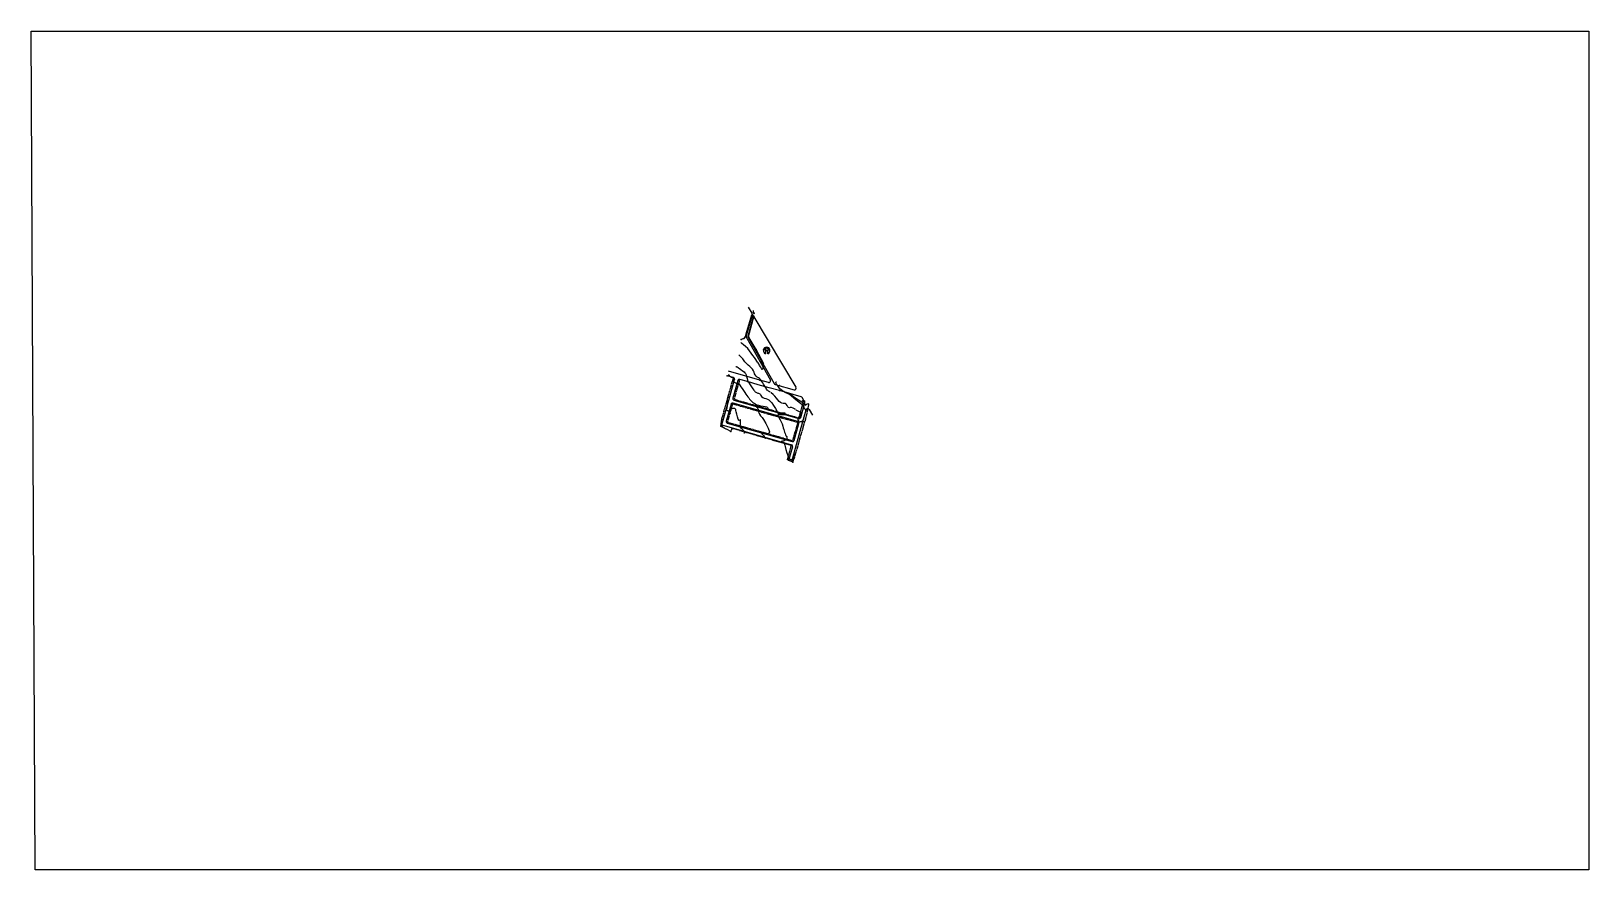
# Model space of a CAD drawing. Header units: feet. Extents: x -1428 to 1455, y -831 to 721.
import ezdxf

# ---------------------------------------------------------------- set-up
doc = ezdxf.new("R2010")
doc.units = ezdxf.units.FT
doc.header["$MEASUREMENT"] = 0
doc.linetypes.add('CERCA', pattern=[4.7, 4, -0.35, 0, -0.35])
doc.linetypes.add('CONTINUO', pattern=[0])
for name, color, linetype in [('CE', 7, 'CONTINUO'), ('CERCAS', 7, 'CERCA'), ('LINHAS', 8, 'Continuous'), ('MEIO-FIO', 1, 'CONTINUO')]:
    doc.layers.add(name, color=color, linetype=linetype)

msp = doc.modelspace()

# ---------------------------------------------------------------- linework, layer by layer
at = {"linetype": 'Continuous'}
for p, q in [((-67.7, 128.7), (-67.7, 131.6)), ((-67.7, 131.6), (-66.2, 128.7)), ((-66.2, 128.7), (-66.2, 131.6))]:
    msp.add_line(p, q, dxfattribs=at)
at = {"color": 0, "linetype": 'Continuous'}
msp.add_lwpolyline([(-64.8, 124.2), (-64.8, 131.7), (-62.7, 131.7), (-66.9, 135.8), (-71.1, 131.7), (-69, 131.7), (-69, 124.2)], dxfattribs=at)
at = {"linetype": 'Continuous'}
msp.add_arc((-66.9, 130.1), 6.25, 289.4943, 250.5059, dxfattribs=at)
at = {"color": 0}
for p in [(-114, 150.7), (-109.3, 152.7), (-106.7, 155.4), (-86.6, 131.9), (-140, 83.3), (-133, 63), (-129.1, 76.9), (-121.4, 60.6), (-117.6, 73.8), (-102.2, 72.6), (-79.5, 75.4), (-43.4, 65.3), (-138.6, 43), (-137.9, 45.7), (-129.8, 31.3), (-43.4, 56), (-26.3, 51.1), (1.5, 36.2), (-150.1, 2.6), (-145.9, 17.4), (-134.6, 14.1), (-6.8, 4.2), (-4.5, 14.4), (4.7, 2.8), (4.7, 2.8), (8.6, 19.3), (8.6, 19.3), (-152, -10.2), (-139.4, -3), (-133.1, -19.5), (-11.9, -12.1), (-9.2, -2.9), (0.5, -11.4), (0.5, -11.4), (-21.4, -45.6), (-10, -48.7), (-10, -48.7), (-5.5, -32.3), (-5.5, -32.3), (-28.3, -71.9), (-18.6, -76.7)]:
    msp.add_point(p, dxfattribs=at)
at = {"layer": 'CE', "color": 4, "linetype": 'CONTINUO'}
for p, q in [((-94, 195.6), (-104.7, 157.1)), ((-104.3, 153.6), (-103.9, 152.9)), ((-104.3, 153.6), (-103.9, 152.9)), ((-101.7, 155.1), (-101.3, 154.4)), ((-101.3, 154.4), (-53.1, 69.1)), ((-132.9, 30.6), (-141.8, -0.6)), ((-9.2, -1.5), (-129.2, 32.6)), ((0.3, -1.1), (6.3, 20.4)), ((11.8, 21.1), (18.2, 10.3)), ((-150, -7.6), (-21.1, -44.2)), ((-139.7, -4.3), (-19.5, -38.4)), ((-15.8, -36.3), (-7.1, -5.2)), ((-11.7, -43.7), (0.3, -1.1)), ((-19.1, -47.9), (-26.2, -73.5)), ((-20.5, -75.2), (-11.7, -43.7)), ((-20.5, -75.2), (-26.2, -73.5))]:
    msp.add_line(p, q, dxfattribs=at)
at = {"layer": 'CE', "color": 3, "linetype": 'CONTINUO'}
msp.add_line((-23.4, -74.3), (-24.6, -74), dxfattribs=at)
at = {"layer": 'CE', "color": 4, "linetype": 'CONTINUO'}
for centre, radius, start, end in [((-100.4, 155.9), 4.46, 164.4491, 210.1928), ((-100.4, 155.9), 1.46, 164.4491, 210.1928), ((9.2, 19.6), 3, 30.6423, 164.3363), ((-138.9, -1.4), 3, 164.1349, 254.1588), ((-10, -4.4), 3, 344.3363, 74.1102), ((-21.9, -47.1), 3, 344.3363, 74.1588), ((-18.7, -35.5), 3, 254.1588, 344.3363)]:
    msp.add_arc(centre, radius, start, end, dxfattribs=at)
at = {"layer": 'CERCAS', "color": 4, "linetype": 'CONTINUO'}
for p, q in [((-93.9, 199.5), (-100.4, 210.6)), ((-91.7, 192.5), (-101.8, 156.3)), ((-93.6, 196.9), (-91.3, 193.1)), ((-12.4, 62), (-89.9, 192.8)), ((-103.9, 152.9), (-60, 75.3)), ((-79.5, 75.4), (-137.6, 92)), ((-128.3, 80), (-140, 83.3)), ((-137.1, 38), (-126.2, 76.3)), ((-120.5, 74.5), (-129.7, 42.1)), ((-102.2, 72.6), (-116.8, 76.5)), ((-82.5, 66.9), (-102.2, 72.6)), ((-62.1, 61.2), (-82.5, 66.9)), ((-63.4, 70.9), (-79.5, 75.4)), ((-43.4, 56), (-62.1, 61.2)), ((-51.2, 67.5), (-15.8, 57.5)), ((-150, -7.6), (-137.1, 38)), ((-127.6, 38.4), (-7.6, 4.2)), ((-2.9, 44.4), (-43.4, 56)), ((-3.9, 6.3), (3.6, 33.1)), ((3.3, 35.4), (-1.2, 43))]:
    msp.add_line(p, q, dxfattribs=at)
at = {"layer": 'CERCAS', "color": 5, "linetype": 'CONTINUO'}
for p, q in [((-95.1, 195.9), (-104.1, 164.9)), ((-100.3, 155.9), (-89.8, 194.9)), ((-109.3, 152.7), (-114, 150.7)), ((-106.7, 155.4), (-109.3, 152.7)), ((-104.1, 164.9), (-106.7, 155.4)), ((-97.4, 150.6), (-100.3, 155.9)), ((-86.6, 131.9), (-97.4, 150.6)), ((-77.2, 114.6), (-86.6, 131.9)), ((-71.9, 105.4), (-77.2, 114.6))]:
    msp.add_line(p, q, dxfattribs=at)
at = {"layer": 'CERCAS', "color": 5, "linetype": 'CERCA'}
for p, q in [((-138.6, 43), (-133, 63)), ((-133, 63), (-129.1, 76.9)), ((-121.4, 60.6), (-127.3, 39.9)), ((-117.6, 73.8), (-121.4, 60.6)), ((-145.9, 17.4), (-138.6, 43)), ((-134.6, 14.1), (-129.8, 31.3)), ((-129.8, 31.3), (-111.6, 26.2)), ((-127.3, 39.9), (-110, 34.9)), ((-110, 34.9), (-92.7, 30)), ((-92.7, 30), (-67.2, 22.8)), ((-4.5, 14.4), (1.5, 36.2)), ((-152, -10.2), (-150.1, 2.6)), ((-150.1, 2.6), (-145.9, 17.4)), ((-139.4, -3), (-134.6, 14.1)), ((-111.6, 26.2), (-95, 21.6)), ((-95, 21.6), (-53.2, 9.6)), ((-67.2, 22.8), (-34.2, 13.2)), ((-53.2, 9.6), (-18.4, -0.3)), ((-34.2, 13.2), (-18.7, 8.8)), ((-18.7, 8.8), (-7.1, 5.5)), ((-7.1, 5.5), (-4.5, 14.4)), ((4.7, 2.8), (0.5, -11.4)), ((8.6, 19.3), (4.7, 2.8)), ((-133.1, -19.5), (-152, -10.2)), ((-121.5, -8), (-139.4, -3)), ((-131.3, -14.3), (-133.1, -19.5)), ((-116.7, -17.8), (-131.3, -14.3)), ((-55.2, -26.9), (-121.5, -8)), ((-117, -18.5), (-116.7, -17.8)), ((-100.3, -23), (-117, -18.5)), ((-59.5, -34.9), (-100.3, -23)), ((-31.4, -33.7), (-55.2, -26.9)), ((-11.9, -12.1), (-19.3, -37)), ((-18.4, -0.3), (-9.2, -2.9)), ((-9.2, -2.9), (-11.9, -12.1)), ((0.5, -11.4), (-5.5, -32.3)), ((-34.4, -42.1), (-59.5, -34.9)), ((-21.4, -45.6), (-34.4, -42.1)), ((-19.3, -37), (-31.4, -33.7)), ((-28.3, -71.9), (-21.4, -45.6)), ((-10, -48.7), (-18.6, -76.7)), ((-5.5, -32.3), (-10, -48.7)), ((-18.6, -76.7), (-28.3, -71.9))]:
    msp.add_line(p, q, dxfattribs=at)
at = {"layer": 'CERCAS', "color": 4, "linetype": 'CONTINUO'}
for centre, radius, start, end in [((-96.4, 197.9), 3, 344.4491, 30.6423), ((-90.7, 192.3), 1, 30.6423, 164.4491), ((-129.1, 77.1), 3, 344.1349, 74.0162), ((-117.6, 73.6), 3, 74.79, 164.1349), ((-62.6, 73.8), 3, 254.3253, 29.4421), ((-50.4, 70.4), 3, 209.4421, 254.3253), ((-15, 60.4), 3, 254.3253, 30.6423), ((-130.1, 29.8), 3, 74.1102, 164.1349), ((-126.8, 41.3), 3, 164.1349, 254.1102), ((-3.8, 41.5), 3, 30.6423, 74.0174), ((0.8, 33.9), 3, 344.3363, 30.6423), ((-6.7, 7.1), 3, 254.1102, 344.3363)]:
    msp.add_arc(centre, radius, start, end, dxfattribs=at)
at = {"layer": 'LINHAS'}
for p, q in [((-1428.4, 721.5), (1455.1, 721.5)), ((-1420.8, -831.4), (-1428.4, 721.5)), ((1455.1, 721.5), (1455.1, -831.4)), ((1455.1, -831.4), (-1420.8, -831.4))]:
    msp.add_line(p, q, dxfattribs=at)
at = {"layer": 'MEIO-FIO', "color": 54, "linetype": 'CONTINUO'}
for p, q in [((-91.8, 204.4), (-91.9, 203.1)), ((-91.9, 203.1), (-91.9, 202.2)), ((-91.9, 202.2), (-91.9, 201.3)), ((-91.9, 201.3), (-91.8, 200.7)), ((-91.8, 200.7), (-91.6, 200.1)), ((-91.6, 200.1), (-91.4, 199.7)), ((-91.4, 199.7), (-91.1, 199.2)), ((-91.1, 199.2), (-90.7, 198.8)), ((-90.7, 198.8), (-90.3, 198.7)), ((-90.3, 198.7), (-89.9, 198.9)), ((-89.9, 198.9), (-89.5, 199.3)), ((-89.5, 199.3), (-89.2, 199.7)), ((-89.2, 199.7), (-89, 200)), ((-89, 200), (-88.9, 200.1)), ((-88.9, 200.1), (-88.9, 200.1)), ((-114.9, 144.9), (-114.9, 145)), ((-114.3, 144.5), (-114.9, 144.9)), ((-112.6, 143.1), (-114.3, 144.5)), ((-109.7, 140.7), (-112.6, 143.1)), ((-105.9, 137.4), (-109.7, 140.7)), ((-102, 133.6), (-105.9, 137.4)), ((-98.5, 129.5), (-102, 133.6)), ((-95.3, 125.4), (-98.5, 129.5)), ((-92.4, 121.1), (-95.3, 125.4)), ((-89.7, 117), (-92.4, 121.1)), ((-87.2, 113.4), (-89.7, 117)), ((-124.1, 100.4), (-123.4, 100.3)), ((-123.4, 100.3), (-122.9, 100.2)), ((-122.9, 100.2), (-122.2, 100)), ((-122.2, 100), (-121.4, 99.7)), ((-121.4, 99.7), (-120.7, 99.3)), ((-120.7, 99.3), (-120.1, 98.9)), ((-120.1, 98.9), (-119.6, 98.5)), ((-119.6, 98.5), (-118.9, 98)), ((-118.9, 98), (-117.3, 96.9)), ((-117.3, 96.9), (-114.7, 95.1)), ((-114.7, 95.1), (-111.5, 92.8)), ((-111.5, 92.8), (-108.8, 90.7)), ((-108.8, 90.7), (-107, 89.1)), ((-107, 89.1), (-105.9, 87.4)), ((-105.9, 87.4), (-105.1, 85.1)), ((-85.2, 110.6), (-87.2, 113.4)), ((-83.9, 108.8), (-85.2, 110.6)), ((-82.9, 107.4), (-83.9, 108.8)), ((-81.6, 105.6), (-82.9, 107.4)), ((-79.9, 102.6), (-81.6, 105.6)), ((-77.9, 99.3), (-79.9, 102.6)), ((-76.2, 96.6), (-77.9, 99.3)), ((-76.8, 111.5), (-77.2, 110.7)), ((-77.2, 110.7), (-77.2, 109.4)), ((-77.2, 109.4), (-76.5, 107.8)), ((-75.9, 112.4), (-76.8, 111.5)), ((-76.5, 107.8), (-75.4, 106)), ((-75.1, 95.3), (-76.2, 96.6)), ((-75.4, 106), (-74.4, 104.5)), ((-74.5, 95.4), (-75.1, 95.3)), ((-74.1, 96.4), (-74.5, 95.4)), ((-74.4, 104.5), (-73.8, 103.5)), ((-73.9, 98.1), (-74.1, 96.4)), ((-73.6, 100), (-73.9, 98.1)), ((-73.8, 103.5), (-73.5, 102.7)), ((-73.5, 101.6), (-73.6, 100)), ((-73.5, 102.7), (-73.5, 101.6)), ((-138.3, 85.1), (-137.3, 85)), ((-137.3, 85), (-136.8, 84.9)), ((-136.8, 84.9), (-136.4, 84.8)), ((-136.3, 84.6), (-136.5, 84.3)), ((-136.5, 84.3), (-136.5, 83.9)), ((-136.5, 83.9), (-136.1, 83.3)), ((-136.4, 84.8), (-136.3, 84.6)), ((-136.1, 83.3), (-135.3, 82.6)), ((-135.3, 82.6), (-134, 81.8)), ((-134, 81.8), (-132.1, 80.9)), ((-132.1, 80.9), (-130.2, 80.1)), ((-131.6, 59.9), (-131.7, 59.9)), ((-131.7, 59.9), (-131.7, 59.8)), ((-131.7, 59.8), (-131.7, 59.7)), ((-131.7, 59.7), (-131.7, 59.6)), ((-131.7, 59.6), (-131.5, 59.5)), ((-131.4, 59.8), (-131.6, 59.9)), ((-131.5, 59.5), (-131.3, 59.3)), ((-131.2, 59.6), (-131.4, 59.8)), ((-131.3, 59.3), (-131, 59.2)), ((-130.9, 59.4), (-131.2, 59.6)), ((-131, 59.2), (-130.7, 59.1)), ((-130.5, 59.1), (-130.9, 59.4)), ((-130.7, 59.1), (-130.6, 59.1)), ((-130.6, 59.1), (-130.5, 59.1)), ((-130.5, 59.1), (-130.5, 59.1)), ((-130.2, 80.1), (-128.6, 79.6)), ((-128.7, 76.5), (-128.8, 75.9)), ((-128.8, 75.9), (-128.7, 74.9)), ((-128.6, 76.7), (-128.7, 76.5)), ((-128.7, 74.9), (-128.5, 73.7)), ((-128.6, 79.6), (-127.6, 79.3)), ((-128.5, 76.9), (-128.6, 76.7)), ((-128.4, 76.9), (-128.5, 76.9)), ((-128.5, 73.7), (-128, 72.5)), ((-128.2, 77), (-128.4, 76.9)), ((-128.1, 77.1), (-128.2, 77)), ((-128, 77.1), (-128.1, 77.1)), ((-127.9, 77.1), (-128, 77.1)), ((-128, 72.5), (-127.1, 71.5)), ((-127.8, 77), (-127.9, 77.1)), ((-127.7, 76.9), (-127.8, 77)), ((-127.5, 76.8), (-127.7, 76.9)), ((-127.6, 79.3), (-127.1, 79.3)), ((-127.4, 76.7), (-127.5, 76.8)), ((-127.3, 76.6), (-127.4, 76.7)), ((-127.2, 76.6), (-127.3, 76.6)), ((-127.2, 76.5), (-127.2, 76.6)), ((-127.1, 76.5), (-127.2, 76.5)), ((-127.1, 79.3), (-126.9, 79.3)), ((-127, 76.5), (-127.1, 76.5)), ((-127.1, 71.5), (-125.9, 70.8)), ((-126.9, 76.5), (-127, 76.5)), ((-126.9, 79.3), (-126.8, 79.4)), ((-126.8, 76.4), (-126.9, 76.5)), ((-126.8, 79.4), (-126.8, 79.3)), ((-126.8, 79.3), (-126.8, 79.3)), ((-126.8, 79.3), (-126.8, 79.1)), ((-126.8, 79.1), (-126.8, 78.9)), ((-126.8, 78.9), (-126.8, 78.5)), ((-126.8, 78.5), (-126.8, 78.1)), ((-126.8, 78.1), (-126.8, 77.6)), ((-126.8, 77.6), (-126.7, 77.1)), ((-126.6, 76.4), (-126.8, 76.4)), ((-126.7, 77.1), (-126.6, 76.8)), ((-126.6, 76.8), (-126.4, 76.7)), ((-126.4, 76.4), (-126.6, 76.4)), ((-126.4, 76.7), (-126.3, 76.5)), ((-126.3, 76.4), (-126.4, 76.4)), ((-126.3, 76.5), (-126.2, 76.5)), ((-126.2, 76.5), (-126.3, 76.4)), ((-125.9, 70.8), (-124.5, 70.1)), ((-124.5, 70.1), (-123.1, 69.6)), ((-123.1, 69.6), (-121.9, 69.1)), ((-121.9, 69.1), (-120.9, 68.8)), ((-120.9, 68.8), (-120.2, 68.6)), ((-120.2, 68.6), (-119.8, 68.6)), ((-119.8, 68.6), (-119.6, 68.8)), ((-119.6, 68.8), (-119.3, 69)), ((-119.3, 69), (-118.9, 69.1)), ((-118.9, 69.1), (-118.3, 68.7)), ((-118.3, 68.7), (-117.5, 67.6)), ((-117.5, 67.6), (-116.3, 65.7)), ((-116.3, 65.7), (-114.5, 63)), ((-114.5, 63), (-112.3, 59.7)), ((-112.3, 59.7), (-109.7, 55.9)), ((-105.1, 85.1), (-104.1, 81.9)), ((-104.1, 81.9), (-103, 78.3)), ((-103, 78.3), (-102.2, 75.3)), ((-102.2, 75.3), (-101.6, 73.6)), ((-101.6, 73.6), (-101.3, 72.9)), ((-101.3, 72.9), (-101.2, 72.7)), ((-101.2, 72.7), (-101.1, 72.5)), ((-101.1, 72.5), (-100.6, 71.7)), ((-100.6, 71.7), (-99.4, 69.8)), ((-99.4, 69.8), (-97.3, 66.6)), ((-97.3, 66.6), (-94.7, 62.7)), ((-94.7, 62.7), (-92.3, 59.2)), ((-92.3, 59.2), (-90.6, 56.8)), ((-49.7, 70.8), (-49.6, 71.2)), ((-49.7, 70.2), (-49.7, 70.8)), ((-49.6, 69.3), (-49.7, 70.2)), ((-49.6, 71.5), (-49.4, 71.7)), ((-49.6, 71.2), (-49.6, 71.5)), ((-49.2, 68.3), (-49.6, 69.3)), ((-49.4, 71.7), (-49.2, 71.8)), ((-49.2, 71.8), (-49, 72)), ((-48.3, 67.2), (-49.2, 68.3)), ((-49, 72), (-48.8, 72.1)), ((-48.8, 72.1), (-48.6, 72.2)), ((-48.6, 72.2), (-48.5, 72.3)), ((-48.5, 72.3), (-48.5, 72.4)), ((-48.5, 72.4), (-48.4, 72.4)), ((-48.4, 72.4), (-48.4, 72.4)), ((-48.4, 72.4), (-48.4, 72.4)), ((-47.2, 65.9), (-48.3, 67.2)), ((-46.1, 64.5), (-47.2, 65.9)), ((-45.1, 63), (-46.1, 64.5)), ((-43.9, 61.3), (-45.1, 63)), ((-42.4, 59.5), (-43.9, 61.3)), ((-40.3, 57.6), (-42.4, 59.5)), ((-139.7, 38), (-139.6, 38.7)), ((-139.6, 37.2), (-139.7, 38)), ((-139.6, 39.6), (-139.5, 39.8)), ((-139.6, 39.2), (-139.6, 39.6)), ((-139.6, 38.7), (-139.6, 39.2)), ((-139.5, 36.4), (-139.6, 37.2)), ((-139.5, 39.8), (-139.5, 39.8)), ((-139.5, 39.8), (-139.5, 39.8)), ((-139.4, 35.7), (-139.5, 36.4)), ((-139.5, 27.2), (-139.4, 29.1)), ((-139.4, 35.1), (-139.4, 35.7)), ((-139.4, 34.6), (-139.4, 35.1)), ((-139.3, 34.3), (-139.4, 34.6)), ((-139.4, 31.1), (-139.3, 32.7)), ((-139.4, 29.1), (-139.4, 31.1)), ((-139.3, 34), (-139.3, 34.3)), ((-139.3, 33.6), (-139.3, 34)), ((-139.3, 32.7), (-139.3, 33.6)), ((-125.6, 57.1), (-125.6, 57.2)), ((-125.6, 57.2), (-125.5, 57.2)), ((-125.5, 57), (-125.6, 57.1)), ((-125.5, 57.2), (-125.2, 57.2)), ((-125.4, 56.9), (-125.5, 57)), ((-125.3, 56.8), (-125.4, 56.9)), ((-125.2, 56.7), (-125.3, 56.8)), ((-125.2, 57.2), (-125, 57.1)), ((-125.1, 56.6), (-125.2, 56.7)), ((-125.1, 56.5), (-125.1, 56.6)), ((-125, 56.5), (-125.1, 56.5)), ((-125.1, 56.5), (-125.1, 56.5)), ((-125, 57.1), (-124.8, 56.9)), ((-124.9, 56.5), (-125, 56.5)), ((-125, 56.5), (-125, 56.5)), ((-124.8, 56.5), (-124.9, 56.5)), ((-124.8, 56.9), (-124.7, 56.7)), ((-124.7, 56.5), (-124.8, 56.5)), ((-124.8, 56.5), (-124.8, 56.5)), ((-124.7, 56.7), (-124.7, 56.6)), ((-124.7, 56.6), (-124.7, 56.5)), ((-124.7, 56.5), (-124.7, 56.5)), ((-124.7, 56.5), (-124.7, 56.5)), ((-124.7, 56.5), (-124.7, 56.5)), ((-109.7, 55.9), (-107.3, 52.4)), ((-107.3, 52.4), (-105.2, 49.4)), ((-105.2, 49.4), (-103.4, 46.8)), ((-103.4, 46.8), (-101.8, 44.5)), ((-101.8, 44.5), (-100.2, 42.3)), ((-100.2, 42.3), (-98.6, 40.2)), ((-98.6, 40.2), (-96.9, 38.3)), ((-96.9, 38.3), (-95.2, 36.6)), ((-95.2, 36.6), (-93.7, 35.2)), ((-93.7, 35.2), (-92.5, 34.1)), ((-92.5, 34.1), (-91.7, 33.5)), ((-91.7, 33.5), (-91, 33.1)), ((-91, 33.1), (-90.1, 32.7)), ((-90.6, 56.8), (-89.5, 55.4)), ((-90.1, 32.7), (-88.8, 31.9)), ((-89.5, 55.4), (-88.8, 54.5)), ((-88.8, 54.5), (-88, 53.7)), ((-88.8, 31.9), (-87.4, 31.1)), ((-88, 53.7), (-87.1, 53)), ((-87.4, 31.1), (-86.1, 30.3)), ((-87.1, 53), (-86, 52.4)), ((-86.1, 30.3), (-85.3, 29.7)), ((-86, 52.4), (-84.6, 51.9)), ((-85.3, 29.7), (-84.2, 29.3)), ((-84.6, 51.9), (-83.1, 51.4)), ((-84.2, 29.3), (-82, 28.7)), ((-83.1, 51.4), (-81.7, 50.9)), ((-81.7, 50.9), (-80.5, 50.4)), ((-80.5, 50.4), (-79.5, 49.7)), ((-79.5, 49.7), (-78.6, 48.6)), ((-78.6, 48.6), (-77.6, 46.9)), ((-77.6, 46.9), (-76.2, 45)), ((-76.2, 45), (-74.2, 43.4)), ((-74.2, 43.4), (-71.6, 42.1)), ((-71.6, 42.1), (-68.5, 41.1)), ((-68.5, 41.1), (-65.5, 40.1)), ((-65.5, 40.1), (-62.7, 38.7)), ((-62.7, 38.7), (-60.1, 36.5)), ((-60.1, 36.5), (-57.2, 33)), ((-57.2, 33), (-54, 28.1)), ((-37.8, 55.7), (-40.3, 57.6)), ((-34.1, 53.3), (-37.8, 55.7)), ((-32.5, 52.5), (-35.1, 54)), ((-30.1, 51.3), (-32.5, 52.5)), ((-28.2, 50.5), (-30.1, 51.3)), ((-27.2, 50.1), (-28.2, 50.5)), ((-26.7, 50), (-27.2, 50.1)), ((-26.6, 49.9), (-26.7, 50)), ((-26.5, 49.8), (-26.6, 49.9)), ((-26.4, 49.6), (-26.5, 49.8)), ((-26.3, 49.5), (-26.4, 49.6)), ((-26.1, 49.4), (-26.3, 49.5)), ((-24.9, 48.5), (-26.1, 49.4)), ((-21.8, 46.1), (-24.9, 48.5)), ((-16.3, 41.8), (-21.8, 46.1)), ((-21.6, 49.5), (-21.7, 49)), ((-21.7, 49), (-19.6, 47.1)), ((-19.9, 49.2), (-21.6, 49.5)), ((-19.6, 47.1), (-14.5, 43.4)), ((-9.9, 36.6), (-16.3, 41.8)), ((-14.5, 43.4), (-7.9, 38.9)), ((-4.3, 32.1), (-9.9, 36.6)), ((-7.9, 38.9), (-1.9, 34.9)), ((-1, 29.6), (-4.3, 32.1)), ((-1.9, 34.9), (1.8, 32.3)), ((0.4, 28.5), (-1, 29.6)), ((1.8, 32.3), (3.7, 31)), ((3.7, 31), (4.5, 30.2)), ((4.5, 30.2), (4.9, 29.6)), ((4.9, 29.6), (5.2, 29.2)), ((5.2, 29.2), (5.4, 28.9)), ((5.4, 28.9), (5.5, 29.1)), ((5.5, 29.1), (5.7, 29.6)), ((5.7, 29.6), (6.4, 30.4)), ((6.4, 30.4), (7.8, 31.4)), ((7.8, 31.4), (9.3, 32)), ((9.3, 32), (10.3, 31.5)), ((10.4, 29.5), (9.9, 26.6)), ((10.3, 31.5), (10.4, 29.5)), ((-141.4, 20.3), (-141.3, 20.8)), ((-141.2, 19.8), (-141.4, 20.3)), ((-141.3, 20.8), (-141.1, 21.4)), ((-140.9, 19.4), (-141.2, 19.8)), ((-141.1, 21.4), (-140.9, 21.8)), ((-140.9, 21.8), (-140.7, 22)), ((-140.4, 19.1), (-140.9, 19.4)), ((-140.7, 22), (-140.6, 22.2)), ((-140.6, 22.2), (-140.5, 22.4)), ((-140.5, 22.4), (-140.4, 22.6)), ((-140.4, 22.6), (-140.2, 23)), ((-139.9, 18.9), (-140.4, 19.1)), ((-140.2, 23), (-140.1, 23.6)), ((-140.1, 23.6), (-139.9, 24.5)), ((-139.9, 24.5), (-139.7, 25.6)), ((-139.2, 18.6), (-139.9, 18.9)), ((-139.7, 25.6), (-139.5, 27.2)), ((-138.5, 18.3), (-139.2, 18.6)), ((-137.7, 18), (-138.5, 18.3)), ((-136.8, 17.8), (-137.7, 18)), ((-135.8, 18.3), (-136.8, 17.8)), ((-134.6, 19.5), (-135.8, 18.3)), ((-133.3, 21.1), (-134.6, 19.5)), ((-131.6, 22.4), (-133.3, 21.1)), ((-129.6, 23), (-131.6, 22.4)), ((-127.6, 22.9), (-129.6, 23)), ((-125.9, 22.5), (-127.6, 22.9)), ((-124.9, 21.9), (-125.9, 22.5)), ((-124.4, 21.3), (-124.9, 21.9)), ((-124.2, 20.7), (-124.4, 21.3)), ((-124.2, 20.1), (-124.2, 20.7)), ((-124, 18.9), (-124.2, 20.1)), ((-123.5, 16.4), (-124, 18.9)), ((-122.4, 12.2), (-123.5, 16.4)), ((-121.1, 7.3), (-122.4, 12.2)), ((-119.7, 3.3), (-121.1, 7.3)), ((-118.6, 1.2), (-119.7, 3.3)), ((-117.6, 0.7), (-118.6, 1.2)), ((-116.8, 1), (-117.6, 0.7)), ((-116.1, 1.6), (-116.8, 1)), ((-115.5, 1.6), (-116.1, 1.6)), ((-115.2, 0.4), (-115.5, 1.6)), ((-115.2, -2.4), (-115.2, 0.4)), ((-86.5, 26.7), (-86.6, 26.7)), ((-86.6, 26.7), (-86.6, 26.6)), ((-86.6, 26.6), (-86.6, 26.5)), ((-86.6, 26.5), (-86.5, 26.4)), ((-86.4, 26.7), (-86.5, 26.7)), ((-86.5, 26.4), (-86.4, 26.3)), ((-86.2, 26.7), (-86.4, 26.7)), ((-86.4, 26.3), (-86.3, 26.2)), ((-86.3, 26.2), (-86.1, 26.1)), ((-85.9, 26.6), (-86.2, 26.7)), ((-86.1, 26.1), (-85.9, 26.1)), ((-85.7, 26.5), (-85.9, 26.6)), ((-85.9, 26.1), (-85.5, 25.9)), ((-85.4, 26.4), (-85.7, 26.5)), ((-85.5, 25.9), (-85, 25.5)), ((-85.1, 26.4), (-85.4, 26.4)), ((-84.2, 26.1), (-85.1, 26.4)), ((-85, 25.5), (-84.3, 24.7)), ((-84.3, 24.7), (-83.6, 23.6)), ((-82.1, 25.6), (-84.2, 26.1)), ((-83.6, 23.6), (-83.1, 22.6)), ((-83.1, 20.6), (-83.2, 20.2)), ((-83.2, 20.2), (-83.1, 19.5)), ((-83.1, 22.6), (-82.9, 21.7)), ((-82.9, 21.1), (-83.1, 20.6)), ((-83.1, 19.5), (-82.5, 17.9)), ((-82.9, 21.7), (-82.9, 21.1)), ((-82.5, 17.9), (-81.4, 15.2)), ((-78.3, 24.8), (-82.1, 25.6)), ((-82, 28.7), (-78.1, 28)), ((-81.4, 15.2), (-79.9, 12.1)), ((-79.9, 12.1), (-78.5, 9.5)), ((-78.5, 9.5), (-77.2, 8.1)), ((-74, 23.8), (-78.3, 24.8)), ((-78.1, 28), (-73.6, 27.1)), ((-77.2, 8.1), (-75.5, 6.3)), ((-75.5, 6.3), (-72.6, 2.4)), ((-70.3, 23), (-74, 23.8)), ((-73.6, 27.1), (-69.6, 26.4)), ((-72.6, 2.4), (-68.2, -4.9)), ((-68.3, 22.5), (-70.3, 23)), ((-69.6, 26.4), (-67.2, 25.8)), ((-67.2, 22.2), (-68.3, 22.5)), ((-67.2, 25.8), (-66, 25.3)), ((-66.4, 21.6), (-67.2, 22.2)), ((-65.2, 20.5), (-66.4, 21.6)), ((-66, 25.3), (-65.4, 24.6)), ((-65.4, 24.6), (-64.8, 23.7)), ((-63.8, 19.5), (-65.2, 20.5)), ((-64.8, 23.7), (-64.2, 22.6)), ((-64.2, 22.6), (-63.5, 21.3)), ((-62.8, 18.9), (-63.8, 19.5)), ((-63.5, 21.3), (-62.9, 20.1)), ((-62.9, 20.1), (-62.6, 19.2)), ((-62.6, 19.2), (-62.8, 18.9)), ((-54, 28.1), (-50.8, 22.7)), ((-50.8, 22.7), (-48.3, 18.2)), ((-48.3, 18.2), (-46.8, 15.5)), ((-46.8, 15.5), (-46.1, 14.2)), ((-46.1, 10.4), (-46.3, 9.9)), ((-46.3, 9.9), (-46.3, 9.5)), ((-46.3, 9.5), (-46, 8.8)), ((-46.1, 14.2), (-45.9, 13.6)), ((-45.9, 10.9), (-46.1, 10.4)), ((-46, 8.8), (-45.2, 7.5)), ((-45.9, 13.6), (-45.7, 13.1)), ((-45.7, 11.3), (-45.9, 10.9)), ((-45.7, 13.1), (-45.4, 12.6)), ((-45.5, 11.5), (-45.7, 11.3)), ((-44.9, 11.6), (-45.5, 11.5)), ((-45.4, 12.6), (-44.7, 12.4)), ((-45.2, 7.5), (-43.7, 5.1)), ((-43.6, 11.5), (-44.9, 11.6)), ((-44.7, 12.4), (-43.7, 12.7)), ((-43.7, 12.7), (-42.2, 13.2)), ((-43.7, 5.1), (-41.8, 1.9)), ((-41.3, 11.2), (-43.6, 11.5)), ((-42.2, 13.2), (-40.4, 13.9)), ((-41.8, 1.9), (-39.9, -1.8)), ((-38.5, 11), (-41.3, 11.2)), ((-40.4, 13.9), (-38.3, 14.5)), ((-35.9, 10.9), (-38.5, 11)), ((-38.3, 14.5), (-36.3, 15)), ((-36.3, 15), (-34.6, 15)), ((-34.2, 11.2), (-35.9, 10.9)), ((-34.6, 15), (-33.5, 14.5)), ((-33.3, 11.8), (-34.2, 11.2)), ((-33.5, 14.5), (-33, 13.6)), ((-33, 12.6), (-33.3, 11.8)), ((-33, 13.6), (-33, 12.6)), ((0.8, 28.1), (0.4, 28.5)), ((1, 27.5), (0.8, 28.1)), ((1.2, 26.7), (1, 27.5)), ((1.7, 25.5), (1.2, 26.7)), ((2.7, 23.9), (1.7, 25.5)), ((3.9, 22.2), (2.7, 23.9)), ((5, 20.8), (3.9, 22.2)), ((5.7, 20), (5, 20.8)), ((6.2, 19.6), (5.7, 20)), ((6.5, 19.5), (6.2, 19.6)), ((6.7, 19.4), (6.5, 19.5)), ((6.8, 19.4), (6.7, 19.4)), ((6.9, 19.3), (6.8, 19.4)), ((6.9, 19.2), (6.9, 19.3)), ((6.9, 19.1), (6.9, 19.2)), ((7, 19.1), (6.9, 19.1)), ((7.1, 19.2), (7, 19.1)), ((7.3, 19.4), (7.1, 19.2)), ((7.4, 19.7), (7.3, 19.4)), ((7.6, 20), (7.4, 19.7)), ((7.8, 20.2), (7.6, 20)), ((7.9, 20.4), (7.8, 20.2)), ((8.1, 20.5), (7.9, 20.4)), ((8.2, 20.5), (8.1, 20.5)), ((8.3, 20.7), (8.2, 20.5)), ((8.5, 21.1), (8.3, 20.7)), ((8.8, 22.1), (8.5, 21.1)), ((9.2, 23.9), (8.8, 22.1)), ((9.9, 26.6), (9.2, 23.9)), ((-151.1, -4.5), (-150.9, -4.9)), ((-150.9, -4.9), (-150.8, -5.3)), ((-150.8, -5.3), (-150.7, -5.9)), ((-150.7, -5.9), (-150.6, -6.7)), ((-150.6, -6.7), (-150.4, -7.7)), ((-150.4, -7.7), (-150.2, -8.6)), ((-150.2, -8.6), (-150, -9.3)), ((-150, -9.3), (-149.5, -10)), ((-149.5, -10), (-148.6, -10.7)), ((-148.6, -10.7), (-147.5, -11.6)), ((-147.5, -11.6), (-146.2, -12.6)), ((-146.2, -12.6), (-145.2, -13.4)), ((-145.2, -13.4), (-144.6, -13.8)), ((-144.6, -13.8), (-144.4, -14)), ((-144.4, -14), (-144.3, -14)), ((-115.8, -12.3), (-115.9, -12.2)), ((-115.9, -12.2), (-115.8, -12.2)), ((-115.8, -10.9), (-115.7, -9.1)), ((-115.8, -11.6), (-115.8, -10.9)), ((-115.6, -11.9), (-115.8, -11.6)), ((-115.8, -12.2), (-115.7, -12.2)), ((-115.5, -12.6), (-115.8, -12.3)), ((-115.7, -9.1), (-115.4, -6)), ((-115.7, -12.2), (-115.5, -12.3)), ((-115.1, -12), (-115.6, -11.9)), ((-115.5, -12.3), (-115, -12.3)), ((-114.6, -13.5), (-115.5, -12.6)), ((-115.4, -6), (-115.2, -2.4)), ((-114.6, -12.2), (-115.1, -12)), ((-115, -12.3), (-114.6, -12.4)), ((-114.4, -12.3), (-114.6, -12.2)), ((-114.6, -12.4), (-114.4, -12.3)), ((-113.1, -15.1), (-114.6, -13.5)), ((-111.1, -17), (-113.1, -15.1)), ((-109.3, -18.8), (-111.1, -17)), ((-108.1, -20), (-109.3, -18.8)), ((-109.1, -22.3), (-108, -22.1)), ((-107.3, -20.7), (-108.1, -20)), ((-108, -22.1), (-107.3, -21.9)), ((-106.8, -21.1), (-107.3, -20.7)), ((-107.3, -21.9), (-106.7, -21.7)), ((-106.5, -21.4), (-106.8, -21.1)), ((-106.7, -21.7), (-106.5, -21.6)), ((-106.5, -21.6), (-106.5, -21.4)), ((-76.4, -22.7), (-76.6, -23.1)), ((-76.6, -23.1), (-76, -24)), ((-75.7, -22.7), (-76.4, -22.7)), ((-76, -24), (-74.6, -25.5)), ((-74.6, -22.8), (-75.7, -22.7)), ((-72.9, -23.1), (-74.6, -22.8)), ((-74.6, -25.5), (-72.9, -27.3)), ((-70.1, -23.7), (-72.9, -23.1)), ((-72.9, -27.3), (-71.4, -28.9)), ((-66.2, -24.4), (-70.1, -23.7)), ((-68.2, -4.9), (-63.8, -13.4)), ((-62.7, -23.8), (-66.2, -24.4)), ((-63.8, -13.4), (-61.5, -20.4)), ((-61.5, -20.4), (-62.7, -23.8)), ((-39.9, -1.8), (-38.3, -5.8)), ((-38.3, -5.8), (-37.1, -9.7)), ((-37.1, -9.7), (-36.1, -13.2)), ((-36.1, -13.2), (-35.3, -16.1)), ((-35.3, -16.1), (-34.5, -18.5)), ((-34.5, -18.5), (-33.7, -20.9)), ((-33.7, -20.9), (-32.8, -23.4)), ((-32.8, -23.4), (-32, -25.7)), ((-32, -25.7), (-31.2, -27.4)), ((-31.2, -27.4), (-30.5, -28.3)), ((-30.5, -28.3), (-30, -28.7)), ((-30, -28.7), (-29.6, -29)), ((-71.6, -30.6), (-71.7, -30.8)), ((-71.7, -30.8), (-71.1, -31.1)), ((-71.2, -30.5), (-71.6, -30.6)), ((-71.4, -28.9), (-70.6, -29.9)), ((-70.7, -30.4), (-71.2, -30.5)), ((-71.1, -31.1), (-70.3, -31.5)), ((-70.4, -30.3), (-70.7, -30.4)), ((-70.6, -29.9), (-70.4, -30.3)), ((-70.3, -31.5), (-69.6, -31.9)), ((-69.6, -31.9), (-69.1, -32.1)), ((-69.1, -32.1), (-69, -32.2)), ((-69, -32.2), (-69, -32.2)), ((-69, -32.2), (-69, -32.2)), ((-69, -32.2), (-69, -32.2)), ((-69, -32.2), (-69, -32.2)), ((-40, -38.4), (-40.1, -38.7)), ((-40.1, -38.7), (-39.6, -39.1)), ((-39.1, -38.2), (-40, -38.4)), ((-39.6, -39.1), (-38.6, -39.6)), ((-37.7, -37.9), (-39.1, -38.2)), ((-38.6, -39.6), (-37.4, -40.3)), ((-36.4, -37.7), (-37.7, -37.9)), ((-37.4, -40.3), (-36.2, -40.8)), ((-35.4, -37.5), (-36.4, -37.7)), ((-36.2, -40.8), (-35.2, -41)), ((-34.8, -37.3), (-35.4, -37.5)), ((-35.2, -41), (-34.6, -40.8)), ((-34.4, -36.8), (-34.8, -37.3)), ((-34.6, -40.8), (-34.3, -40.4)), ((-34.3, -36.3), (-34.4, -36.8)), ((-34.2, -35.6), (-34.3, -36.3)), ((-34.3, -40.4), (-34.2, -40.2)), ((-34, -35), (-34.2, -35.6)), ((-34.2, -40.2), (-34.1, -40.5)), ((-34.1, -40.5), (-33.9, -41.2)), ((-33.7, -34.7), (-34, -35)), ((-33.9, -41.2), (-33.9, -41.9)), ((-33.9, -41.9), (-33.8, -42.6)), ((-33.8, -42.6), (-33.8, -43)), ((-33.8, -43), (-33.8, -43.3)), ((-33.8, -43.3), (-33.7, -43.7)), ((-33.4, -34.6), (-33.7, -34.7)), ((-33.7, -43.7), (-33.4, -44.9)), ((-33.2, -34.9), (-33.4, -34.6)), ((-33.4, -44.9), (-32.6, -47.8)), ((-33.2, -35.4), (-33.2, -34.9)), ((-33.2, -35.9), (-33.2, -35.4)), ((-33, -36.1), (-33.2, -35.9)), ((-32.2, -35.8), (-33, -36.1)), ((-32.6, -47.8), (-31.2, -52.9)), ((-31.3, -35.3), (-32.2, -35.8)), ((-30.4, -34.8), (-31.3, -35.3)), ((-31.2, -52.9), (-29.5, -59)), ((-29.8, -34.4), (-30.4, -34.8)), ((-29.7, -32.8), (-29.8, -33.2)), ((-29.8, -33.2), (-29.8, -33.5)), ((-29.8, -33.5), (-29.8, -33.7)), ((-29.8, -33.7), (-29.6, -33.9)), ((-29.5, -34.3), (-29.8, -34.4)), ((-29.6, -32.4), (-29.7, -32.8)), ((-29.6, -29), (-29.4, -29.5)), ((-29.4, -32), (-29.6, -32.4)), ((-29.6, -33.9), (-29.5, -34)), ((-29.5, -34), (-29.4, -34.1)), ((-29.4, -34.2), (-29.5, -34.3)), ((-29.4, -29.5), (-29.3, -30.2)), ((-29.3, -31.5), (-29.4, -32)), ((-29.4, -34.1), (-29.4, -34.2)), ((-29.4, -34.2), (-29.4, -34.2)), ((-29.3, -30.2), (-29.2, -30.9)), ((-29.2, -30.9), (-29.3, -31.5)), ((-29.5, -59), (-27.8, -64.4)), ((-27.8, -64.4), (-26.5, -67.8)), ((-26.5, -67.8), (-25.4, -69.6)), ((-25.4, -69.6), (-24.4, -70.4)), ((-24.4, -70.4), (-23.3, -71)), ((-23.3, -71), (-22.1, -71.4)), ((-22.1, -71.4), (-21, -71.9)), ((-21, -71.9), (-20, -72.3)), ((-20, -72.3), (-19.1, -72.7)), ((-19.1, -72.7), (-18.5, -72.9)), ((-18.5, -72.9), (-18, -72.7)), ((-18, -72.7), (-17.5, -72)), ((-17.5, -72), (-17, -70.6)), ((-17, -70.6), (-16.2, -68.2)), ((-16.2, -68.2), (-15.3, -65.6)), ((-15.3, -65.6), (-14.6, -63.5)), ((-14.6, -63.5), (-14.2, -62.2)), ((-14.2, -62.2), (-14, -61.8)), ((-14, -61.8), (-14, -61.7))]:
    msp.add_line(p, q, dxfattribs=at)
at = {"layer": 'MEIO-FIO', "color": 2, "linetype": 'CONTINUO'}
for p, q in [((-118.4, 121.9), (-118.7, 122.1)), ((-118.7, 122.1), (-118.7, 122.1)), ((-117.7, 121.3), (-118.4, 121.9)), ((-116.3, 120.2), (-117.7, 121.3)), ((-114.6, 118.6), (-116.3, 120.2)), ((-112.8, 116.9), (-114.6, 118.6)), ((-111.2, 115), (-112.8, 116.9)), ((-109.7, 113.1), (-111.2, 115)), ((-108.4, 111.2), (-109.7, 113.1)), ((-107.1, 109.3), (-108.4, 111.2)), ((-105.5, 107.3), (-107.1, 109.3)), ((-103.6, 105.3), (-105.5, 107.3)), ((-101.1, 103.1), (-103.6, 105.3)), ((-98.3, 100.8), (-101.1, 103.1)), ((-95.6, 98.3), (-98.3, 100.8)), ((-93.3, 95.5), (-95.6, 98.3)), ((-91.5, 92.6), (-93.3, 95.5)), ((-90.1, 89.8), (-91.5, 92.6)), ((-89.1, 87.2), (-90.1, 89.8)), ((-88, 84.9), (-89.1, 87.2)), ((-86.5, 82.8), (-88, 84.9)), ((-84.4, 80.9), (-86.5, 82.8)), ((-82.1, 79.4), (-84.4, 80.9)), ((-80.2, 78.2), (-82.1, 79.4)), ((-79.1, 77.3), (-80.2, 78.2)), ((-78.7, 76.8), (-79.1, 77.3)), ((-78.5, 76.4), (-78.7, 76.8)), ((-78.2, 76.1), (-78.5, 76.4)), ((-77.7, 75.6), (-78.2, 76.1)), ((-76.8, 74.5), (-77.7, 75.6)), ((-75.6, 72.6), (-76.8, 74.5)), ((-74.1, 70.4), (-75.6, 72.6)), ((-72.7, 68.1), (-74.1, 70.4)), ((-71.4, 66.1), (-72.7, 68.1)), ((-70.3, 64.3), (-71.4, 66.1)), ((-69.2, 62.5), (-70.3, 64.3)), ((-68.1, 60.5), (-69.2, 62.5)), ((-67.1, 58.5), (-68.1, 60.5)), ((-66, 56.9), (-67.1, 58.5)), ((-64.9, 55.9), (-66, 56.9)), ((-63.4, 55.1), (-64.9, 55.9)), ((-61.3, 53.8), (-63.4, 55.1)), ((-60.3, 53.1), (-61.3, 53.8)), ((-58.3, 51.8), (-59.4, 52.5)), ((-54.8, 49), (-58.3, 51.8)), ((-51.5, 45.7), (-54.8, 49)), ((-48.6, 42.2), (-51.5, 45.7)), ((-46.2, 38.9), (-48.6, 42.2)), ((-43.9, 36), (-46.2, 38.9)), ((-41.4, 33.9), (-43.9, 36)), ((-39, 32.7), (-41.4, 33.9)), ((-36.6, 32.1), (-39, 32.7)), ((-34.3, 32), (-36.6, 32.1)), ((-32.3, 31.8), (-34.3, 32)), ((-30.5, 30.8), (-32.3, 31.8)), ((-29, 28.6), (-30.5, 30.8)), ((-0.6, 37.3), (-0.6, 37.6)), ((-0.6, 37.6), (0.3, 37.6)), ((0.1, 36.6), (-0.6, 37.3)), ((0.4, 36.4), (0.1, 36.6)), ((0.3, 37.6), (1.8, 37.3)), ((1.6, 35.6), (1.3, 35.8)), ((1.7, 35.6), (1.6, 35.6)), ((1.6, 35.6), (1.6, 35.6)), ((1.8, 35.5), (1.7, 35.6)), ((1.7, 35.6), (1.7, 35.6)), ((1.8, 37.3), (2.9, 36.8)), ((2, 35.5), (1.8, 35.5)), ((2.4, 35.6), (2, 35.5)), ((2.9, 35.9), (2.4, 35.6)), ((2.9, 36.8), (3.2, 36.3)), ((3.2, 36.3), (2.9, 35.9)), ((-27.6, 26.1), (-29, 28.6)), ((-26.3, 24.4), (-27.6, 26.1)), ((-24.9, 24.2), (-26.3, 24.4)), ((-23.1, 24.8), (-24.9, 24.2)), ((-20.8, 24.8), (-23.1, 24.8)), ((-17.8, 23.5), (-20.8, 24.8)), ((-14.4, 21.3), (-17.8, 23.5)), ((-13.3, 20.5), (-14.4, 21.3)), ((-11.2, 19.2), (-12.4, 20)), ((-8.4, 17.7), (-11.2, 19.2)), ((-8.6, 2.3), (-8.5, 2.9)), ((-8.5, 1.8), (-8.6, 2.3)), ((-8.5, 2.9), (-8.4, 3.5)), ((-8.3, 1.3), (-8.5, 1.8)), ((-6.3, 16.9), (-8.4, 17.7)), ((-8.4, 3.5), (-8.1, 3.9)), ((-7.9, 0.8), (-8.3, 1.3)), ((-8.1, 3.9), (-7.8, 4.2)), ((-7.6, 0.2), (-7.9, 0.8)), ((-7.8, 4.2), (-7.4, 4.4)), ((-7.3, -0.3), (-7.6, 0.2)), ((-7.4, 4.4), (-7.1, 4.6)), ((-7.1, 4.6), (-6.9, 4.8)), ((-6.9, 4.8), (-6.8, 5.1)), ((-6.8, 5.1), (-6.6, 5.4)), ((-6.6, 5.4), (-6.5, 5.8)), ((-6.5, 5.8), (-6.3, 6.3)), ((-4.8, 16.3), (-6.3, 16.9)), ((-6.3, 6.3), (-6.2, 6.8)), ((-6.2, 6.8), (-6.1, 7.1)), ((-6.1, 7.1), (-5.9, 7.4)), ((-5.9, 7.4), (-5.8, 7.6)), ((-5.8, 7.6), (-5.6, 7.8)), ((-5.6, 7.8), (-5.4, 8.2)), ((-5.4, 8.2), (-5.2, 8.7)), ((-5.2, 8.7), (-4.9, 9.4)), ((-4.9, 9.4), (-4.6, 10.3)), ((-4.1, 15.8), (-4.8, 16.3)), ((-4.6, 10.3), (-4.3, 11.2)), ((-4.3, 11.2), (-3.9, 12.2)), ((-3.8, 15.3), (-4.1, 15.8)), ((-3.9, 12.2), (-3.6, 13.1)), ((-3.7, 14.9), (-3.8, 15.3)), ((-3.5, 14.5), (-3.7, 14.9)), ((-3.6, 13.1), (-3.4, 13.7)), ((-3.4, 14.2), (-3.5, 14.5)), ((-3.4, 13.7), (-3.4, 14.2)), ((0, 0), (0, 0)), ((0, 0), (0, 0)), ((0, 0), (0, 0)), ((0, 0), (0, 0)), ((-7.8, -2.1), (-7.5, -1.7)), ((-7.8, -2.5), (-7.8, -2.1)), ((-7.8, -2.8), (-7.8, -2.5)), ((-7.7, -3), (-7.8, -2.8)), ((-7.6, -3.1), (-7.7, -3)), ((-7.4, -3), (-7.6, -3.1)), ((-7.5, -1.7), (-7.3, -1.3)), ((-6.9, -2.8), (-7.4, -3)), ((-7.2, -0.9), (-7.3, -0.3)), ((-7.3, -1.3), (-7.2, -0.9)), ((-6.1, -2.5), (-6.9, -2.8)), ((-5.1, -2.1), (-6.1, -2.5)), ((-4.3, -1.8), (-5.1, -2.1)), ((-3.8, -1.6), (-4.3, -1.8)), ((-3.7, -1.6), (-3.8, -1.6)), ((-3.6, -1.6), (-3.7, -1.6)), ((-3.5, -1.7), (-3.6, -1.6)), ((-3.4, -1.7), (-3.5, -1.7)), ((-3.3, -1.7), (-3.4, -1.7)), ((-3.2, -1.7), (-3.3, -1.7)), ((-3, -1.6), (-3.2, -1.7)), ((-2.6, -1.4), (-3, -1.6)), ((-2, -1), (-2.6, -1.4)), ((-1.2, -0.6), (-2, -1)), ((-0.5, -0.3), (-1.2, -0.6)), ((-0.2, -0.1), (-0.5, -0.3)), ((0, 0), (-0.2, -0.1)), ((0.1, -0.1), (0, 0)), ((0, 0), (0, 0)), ((0.2, -0.2), (0.1, -0.1)), ((0.4, -0.4), (0.2, -0.2)), ((0.7, -0.8), (0.4, -0.4)), ((1.1, -1.1), (0.7, -0.8)), ((1.3, -1.5), (1.1, -1.1)), ((1.6, -1.9), (1.3, -1.5)), ((1.9, -2), (1.6, -1.9)), ((2.3, -2), (1.9, -2)), ((2.4, -2), (2.3, -2)), ((3.4, -1.6), (3.4, -1.6))]:
    msp.add_line(p, q, dxfattribs=at)

doc.saveas('drawing.dxf')
